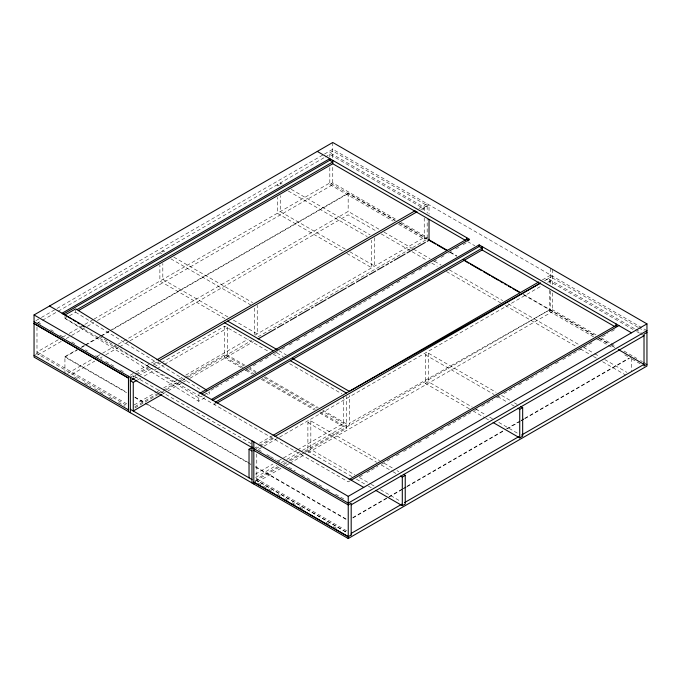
<?xml version="1.0" encoding="UTF-8"?>
<svg xmlns="http://www.w3.org/2000/svg" width="681" height="681" viewBox="0 0 681 681"><rect width="100%" height="100%" fill="white"/><g stroke="black" fill="none" stroke-linecap="round" stroke-linejoin="round"><path stroke-width="0.51" stroke-dasharray="3.4 2.55" d="M204.887 397.704L198.699 401.279L65.001 318.342L65.112 315.005M69.428 315.788L75.617 312.213L75.727 308.876M198.699 401.279L198.809 397.951L202.342 395.908M35.889 320.674L40.485 318.018M41.405 317.491L56.106 308.995M57.025 308.467L323.569 154.578M324.488 154.051L332.762 149.275L646.95 330.668M329.817 152.757L332.762 151.063L427.174 205.568L424.229 207.271L329.817 152.757L329.817 157.005M36.987 323.432L41.592 320.777M42.52 320.24L57.247 311.736M58.174 311.208L324.292 157.558M325.22 157.03L329.817 154.366L424.229 208.88L421.471 210.472M65.001 316.554L65.001 318.342L68.543 316.299M58.174 339.802L36.987 352.026L126.819 403.893M62.771 337.138L65.538 335.546M69.224 333.418L83.95 324.914M84.878 324.377L93.161 319.593M94.08 319.066L329.817 182.959L395.116 220.661M35.523 354.486L36.987 353.635L126.819 405.501M329.817 167.603L329.817 184.568L332.762 182.874L396.01 219.393M37.727 354.997L61.622 341.198M66.219 338.551L70.815 335.895M71.735 335.367L86.436 326.871M87.355 326.344L93.791 322.632M97.468 320.504L332.762 184.662L332.762 165.909M64.933 373.903L64.933 356.648L76.885 349.745M81.49 347.097L84.248 345.505M85.168 344.969L99.877 336.474M100.797 335.946L109.071 331.17M109.99 330.634L348.17 193.123L395.116 220.235M77.804 349.651L64.933 357.082L126.606 392.69M81.49 347.523L85.168 345.403M86.087 344.867L109.071 331.596M112.748 329.468L348.17 193.557M67.691 373.358L92.522 359.023M97.119 356.367L101.716 353.711M102.635 353.184L117.353 344.688M118.273 344.16L348.17 211.425L379.445 229.48M71.735 374.422L94.77 361.117M100.303 357.925L102.141 356.861M105.827 354.733L118.732 347.284M119.652 346.757L348.17 214.821L376.644 231.268M130.301 375.18L134.898 372.524M135.817 371.996L151.02 363.22M151.437 362.973L156.034 360.326M418.9 208.556L427.174 203.781L427.174 213.153M130.318 377.317L135.085 374.559M135.834 374.133L149.726 366.114M153.293 364.046L157.89 361.398M420.756 209.629L429.03 204.853L429.03 214.226M133.246 376.874L136.004 375.282M136.924 374.754L151.659 366.242M152.578 365.714L159.031 361.994M133.263 379.011L137.834 376.372M138.566 375.946L153.234 367.485M154.153 366.948L160.563 363.245M161.482 362.718L224.73 326.199L268.637 351.549M137.843 379.76L140.592 378.176M144.261 376.057L156.179 369.179M157.09 368.651L163.508 364.948M164.427 364.412L227.667 327.901M134.166 404.94L156.264 392.179M157.183 391.652L159.95 390.051M163.636 387.932L178.362 379.419M179.29 378.891L182.048 377.291M185.734 375.171L248.352 339.019M255.026 335.163L424.229 237.473M398.564 224.262L424.229 239.082L427.174 237.38L400.59 222.032M134.898 406.659L156.902 393.959M157.813 393.431L162.401 390.783M163.321 390.256L177.979 381.786M178.899 381.258L184.398 378.083M185.317 377.555L224.73 354.801L243.934 365.884M134.898 407.91L159.712 393.584M160.631 393.056L165.228 390.4M166.147 389.873L180.848 381.386M181.767 380.849L187.284 377.666M188.203 377.138L251.621 340.526M258.056 336.806L427.174 239.167L427.174 219.359M162.401 394.18L167.177 391.422M168.003 390.945L189.173 378.721M190.059 378.21L253.477 341.598M211.025 390.23L214.702 388.11M215.622 387.574L222.066 383.854M225.743 381.735L241.389 372.703M245.066 370.575L248.752 368.455M256.107 364.199L249.672 367.919L256.022 371.613M259.793 362.079L264.39 359.423M265.309 358.887L270.834 355.703M274.511 353.575L278.197 351.456M281.874 349.327L285.552 347.199M289.238 345.08L292.915 342.952M296.593 340.823L300.278 338.704M303.956 336.576L307.642 334.456M311.319 332.328L314.997 330.2M318.682 328.08L322.36 325.952M326.037 323.824L337.086 317.457M340.764 315.329L344.441 313.2M348.127 311.081L371.128 297.801M374.805 295.673L378.491 293.545M382.169 291.425L385.846 289.297M386.765 288.77L393.209 285.05M396.887 282.921L400.573 280.802M404.25 278.674L407.936 276.546M411.613 274.426L415.291 272.298M418.977 270.17L423.573 267.514M424.493 266.986L430.017 263.802M433.695 261.674L437.372 259.546M441.058 257.427L444.736 255.298M448.421 253.17L452.099 251.051M455.776 248.923L459.462 246.803M463.14 244.675L466.817 242.547M203.227 395.397L209.425 391.822L209.314 395.15L205.722 392.92M216.2 403.51L214.362 404.565L214.362 402.777M259.487 443.212L272.289 435.814M542.408 279.865L550.682 275.09M253.826 448.626L273.175 437.449M552.538 276.163L544.068 281.049L549.601 277.857L549.601 283.892M255.826 448.719L259.299 446.71M260.219 446.183L275.03 437.628M258.61 449.256L263.215 446.6M264.134 446.064L541.31 286.037M547.754 282.317L549.601 281.253L633.007 329.417M351.89 476.589L307.889 451.188L307.889 422.595L310.834 420.892L379.572 460.586M469.311 408.796L425.319 383.394L425.319 354.801L428.255 353.099L496.083 392.256M255.443 474.138L272.86 464.084M278.359 460.909L296.695 450.32M297.614 449.792L343.437 423.335L343.437 395.797M255.639 477.424L276.716 465.251M281.304 462.603L285.884 459.956M286.803 459.428L301.47 450.967M302.381 450.43L346.382 425.029L322.598 411.298M277.95 466.689L256.771 478.913L347.514 531.308M283.475 463.497L285.313 462.433M288.999 460.305L300.968 453.393M304.654 451.265L549.601 309.846L349.319 423.335M255.613 480.837L279.465 467.055M284.054 464.416L286.803 462.825M290.472 460.705L304.22 452.771M305.131 452.244L346.382 428.426L346.382 396.436M255.298 481.28L256.771 480.437L347.514 532.823M255.298 481.373L256.771 480.522L347.514 532.917M549.601 290.242L549.601 311.455L552.538 309.761L596.539 335.163M307.889 451.188L310.834 449.486L354.827 474.887M425.319 383.394L428.255 381.692L472.256 407.093M257.469 481.901L281.398 468.085M285.994 465.438L288.753 463.846M289.672 463.31L304.381 454.823M308.059 452.703L552.538 311.549L552.538 292.796M350.077 480.803L348.238 481.859L65.001 318.342M359.457 476.989L363.143 474.87M366.821 472.742L370.498 470.614M371.426 470.086L377.861 466.366M381.547 464.246L386.144 461.59M387.063 461.054L392.588 457.87M396.265 455.742L399.943 453.614M403.629 451.494L408.225 448.839M409.145 448.302L414.669 445.119M418.347 442.99L422.033 440.871M425.71 438.743L429.388 436.615M433.073 434.495L436.751 432.367M440.428 430.247L444.114 428.119M447.792 425.991L470.792 412.712M474.478 410.592L478.156 408.464M481.833 406.336L492.882 399.96M496.56 397.84L500.237 395.712M503.923 393.592L514.964 387.217M518.641 385.088L522.327 382.96M526.004 380.841L529.682 378.713M530.601 378.185L537.045 374.465M540.723 372.337L545.328 369.681M546.247 369.153L551.763 365.969M555.449 363.841L559.127 361.713M562.812 359.594L567.409 356.938M568.329 356.401L593.177 342.058M596.854 339.938L601.451 337.282M602.37 336.746L607.895 333.562M611.572 331.434L615.258 329.306M352.835 517.56L402.497 488.89M403.416 488.362L406.174 486.77M407.093 486.234L505.489 429.43M506.409 428.894L520.199 420.935M521.118 420.398L523.885 418.806M524.804 418.279L628.716 358.283M352.835 517.986L402.497 489.324M403.416 488.788L406.174 487.196M407.093 486.668L503.651 430.92M507.328 428.792L520.199 421.36M521.118 420.832L523.885 419.241M524.804 418.704L631.474 357.116M637.782 327.169L552.538 277.95L549.601 279.644L634.845 328.863M638.701 327.697L644.2 330.872M635.756 329.391L641.264 332.566M636.675 331.528L639.425 333.12M640.344 333.647L643.094 335.231M467.549 241.568L474.836 245.773M601.119 337.81L610.287 343.105M611.206 343.633L615.786 346.28M624.034 351.038L636.871 358.444M640.532 360.564L642.37 361.62M643.281 362.156L646.031 363.739M399.713 222.891L427.336 238.835M450.345 252.115L456.789 255.835M523.987 294.635L594.76 335.495M599.348 338.142L609.444 343.973M610.363 344.501L614.952 347.157M398.794 222.789L427.336 239.261M450.345 252.549L456.789 256.269M523.068 294.532L595.432 336.312M599.093 338.431L608.525 343.871M611.93 345.837L614.866 347.531M329.817 184.568L393.065 221.087M549.601 311.455L593.594 336.857M598.182 339.504L607.341 344.799M608.261 345.327L612.84 347.974M624.758 354.852L628.427 356.972M632.096 359.091L640.344 363.85M384.041 232.136L412.558 248.599M413.478 249.135L430.034 258.695M434.631 261.351L441.067 265.062M449.349 269.846L502.697 300.644M508.213 303.828L579.965 345.25M583.643 347.378L593.764 353.218M594.683 353.754L599.28 356.401M604.796 359.594L626.878 372.337M381.241 233.915L427.166 260.431M431.763 263.087L437.27 266.271M446.464 271.574L500.663 302.866M505.251 305.514L575.99 346.357M580.578 349.004L592.521 355.899M593.44 356.427L597.118 358.555M602.625 361.73L625.592 374.993M282.079 184.049L280.249 182.993L280.249 185.104M291.247 189.344L370.072 234.851M279.142 185.743L277.303 184.687L277.303 186.807M288.31 191.038L367.136 236.545M345.327 249.161L280.249 211.587L280.249 195.702M349.906 251.8L374.661 266.092L374.661 237.499M342.39 250.855L277.303 213.281L277.303 197.396M346.969 253.502L371.715 267.786L371.715 240.257M501.582 395.431L510.75 400.726M514.419 402.846L517.168 404.429M425.319 354.801L494.065 394.486M497.726 396.606L507.813 402.428M511.474 404.54L514.223 406.131M475.917 409.213L486.004 415.035M489.673 417.147L492.423 418.738M498.832 422.441L518.088 433.559M472.98 410.907L484.898 417.793M485.808 418.321L488.558 419.905M164.657 251.842L162.819 250.787L162.819 253.962M173.817 257.137L252.651 302.645M161.712 253.545L159.882 252.481L159.882 255.656M170.88 258.831L250.625 304.875M227.897 316.954L162.819 279.38L162.819 263.496M233.404 320.13L257.231 333.886L257.231 305.292M224.96 318.648L159.882 281.074L159.882 265.19M278.895 350.681L286.207 354.903M276.869 352.911L283.27 356.606M273.209 354.188L280.521 358.419M289.672 363.697L341.811 393.797M245.049 365.28L227.667 355.244L224.73 356.938L243.023 367.502M265.173 376.899L318.223 407.527M322.794 410.166L349.319 425.48L349.319 395.474M248.514 368.523L255.826 372.754M264.058 377.504L317.108 408.132M246.684 369.613L253.996 373.843M262.228 378.593L315.286 409.221M319.857 411.86L346.382 427.174M241.193 367.697L224.73 358.189L224.73 326.199M245.764 370.336L252.174 374.039M261.317 379.317L314.367 409.945M319.857 413.112L346.382 428.426M384.161 463.233L393.329 468.519M396.989 470.639L398.828 471.695M307.889 422.595L376.636 462.28M381.215 464.927L392.222 471.278M393.133 471.805L395.882 473.397M359.415 477.534L370.413 483.885M371.324 484.412L374.073 486.004M380.492 489.707L400.658 501.352M356.469 479.237L367.468 485.587M368.387 486.115L372.967 488.762M251.255 443.74L133.263 375.614L133.263 377.317M37.906 322.351L41.575 324.556M50.743 329.766L53.493 331.349M59.902 335.052L63.571 337.172M71.82 341.93L75.489 344.05M85.568 349.872L87.406 350.928M95.655 355.695L102.073 359.398M105.734 361.517L113.982 366.276M120.401 369.979L124.07 372.098M258.601 449.766L261.351 451.358M266.85 454.533L269.599 456.117M270.519 456.653L276.018 459.828M276.937 460.356L281.517 463.003M288.846 467.234L295.265 470.937M301.683 474.64L306.263 477.287M307.182 477.815L309.932 479.407M313.6 481.518L318.18 484.165M319.1 484.693L321.849 486.285M326.429 488.932L330.098 491.044M335.597 494.219L343.845 498.986M64.933 356.648L126.606 392.256M134.889 397.04L146.858 403.952M147.777 404.48L250.88 464.008M255.477 466.664L347.319 519.688M134.889 397.474L250.88 464.433M255.477 467.089L347.319 520.114M74.493 377.07L77.242 378.662M84.597 382.909L91.024 386.621M94.702 388.74L102.967 393.516M109.394 397.227L113.072 399.347M118.579 402.531L125.015 406.242M258.21 483.144L273.83 492.159M277.507 494.287L281.176 496.406M284.854 498.526L288.531 500.646M292.2 502.765L295.877 504.893M299.555 507.013L303.224 509.133M326.19 522.395L329.868 524.515M333.537 526.634L337.214 528.754M75.617 312.213L202.129 390.69M99.179 336.142L198.809 397.951M631.474 358.172L631.474 370.787M552.538 269.37L552.538 286.429M550.682 268.297L550.682 284.624M550.682 290.983L550.682 310.476M428.255 353.099L428.255 381.692M424.229 207.271L424.229 211.51M424.229 217.869L424.229 239.082M348.17 193.123L348.17 211.425M332.762 142.482L332.762 158.486M310.834 420.892L310.834 449.486M269.301 474.64L269.301 475.074M267.446 473.567L267.446 474.002M256.771 453.997L256.771 480.522M254.294 308.05L254.294 334.524M227.667 327.314L227.667 356.495M198.886 393.848L198.886 395.635M36.987 327.203L36.987 353.635"/><path stroke-width="1.02" d="M34.05 314.945L332.762 142.482L646.95 323.875L646.95 366.055L348.238 538.518L34.05 357.116L34.05 314.945L348.238 496.338L646.95 323.875M62.065 313.243L329.817 158.656L329.817 160.265L62.984 314.324M65.001 314.945L75.727 308.876L206.709 390.136M76.97 309.642L332.762 161.967L329.817 160.265M78.375 310.621L332.762 163.755L465.719 240.512M156.953 359.789L415.223 210.684M158.809 360.862L417.078 211.757M133.987 378.593L130.318 380.713L133.263 382.407L136.924 380.287M161.678 394.597L133.263 411.001L133.263 382.407M258.073 338.942L275.541 328.855M277.38 327.799L283.807 324.079M285.645 323.024L288.404 321.432M290.242 320.368L296.678 316.656M298.516 315.592L309.549 309.225M311.387 308.161L313.226 307.105M315.056 306.041L326.088 299.674M327.927 298.61L346.314 288.003M348.144 286.939L354.58 283.219M356.418 282.164L367.451 275.796M369.289 274.732L375.725 271.021M377.563 269.957L383.99 266.245M385.829 265.181L388.587 263.59M390.426 262.525L392.265 261.47M394.103 260.406L405.135 254.039M406.974 252.974L425.353 242.368M427.191 241.304L429.03 240.24L429.03 219.427M199.805 393.312L466.638 239.261L468.843 240.529M201.823 393.933L469.584 239.346L317.286 151.42M211.416 399.475L479.177 244.888L631.474 332.813M212.336 400.556L479.177 246.496L482.114 248.19L215.281 402.25M217.12 402.973L482.114 249.978L615.079 326.744M249.033 477.841L249.033 449.247L252.694 447.128M273.209 435.287L538.731 281.994M274.971 436.419L540.586 283.058M349.157 479.543L615.999 325.484L617.463 326.335M351.183 480.165L618.935 325.578M646.95 330.668L348.238 503.131L34.05 321.738M646.95 332.456L644.013 334.158L644.013 365.969L646.95 364.267M351.183 504.825L644.013 335.767M400.471 476.045L402.301 477.1L405.238 475.406L405.238 504L402.301 505.694L375.716 490.346M517.892 408.242L519.731 409.307L522.668 407.604L522.668 436.198L519.731 437.9L493.146 422.552M351.183 533.419L401.824 504.178M404.591 502.587L518.777 436.666M521.535 435.065L644.013 364.361L618.348 349.54M351.183 534.943L348.238 536.73L253.826 482.225M540.365 283.092L349.319 391.345L292.609 358.606M428.255 239.363L447.587 250.523M463.233 259.563L520.301 292.507M429.175 240.325L435.619 244.045M437.457 245.109L446.659 250.421M465.072 261.053L468.758 263.172M470.597 264.237L481.646 270.621M483.484 271.676L489.928 275.396M491.767 276.46L498.211 280.18M500.05 281.244L502.816 282.836M504.655 283.9L506.494 284.964M508.341 286.029L511.099 287.62M512.938 288.684L519.382 292.404M520.837 406.548L522.668 407.604M227.667 321.109L277.065 349.625M224.73 322.811L273.209 350.792M290.583 360.828L346.382 393.039M403.407 474.342L405.238 475.406M49.526 306.007L363.714 487.4M34.05 323.526L128.462 378.032M253.826 450.405L348.238 504.919L351.183 503.216L351.183 535.028M34.05 323.611L128.462 378.117M249.033 449.247L251.97 450.941M130.318 409.307L251.97 479.543M253.826 482.131L348.238 536.637M34.05 355.337L128.462 409.843M65.112 315.005L71.386 318.904M73.182 320.01L75.872 321.679M77.66 322.794L79.456 323.909M82.146 325.578L83.942 326.684M615.999 323.875L615.999 325.484M519.731 409.307L519.731 437.9M482.114 246.582L482.114 249.978M479.177 244.888L479.177 246.496M466.638 237.652L466.638 239.261M402.301 477.1L402.301 505.694M348.238 496.338L348.238 538.518M332.762 160.358L332.762 163.755M253.826 441.833L253.826 484.004M251.97 440.76L251.97 482.94M130.318 377.317L130.318 412.703M128.462 376.244L128.462 411.63"/></g></svg>
